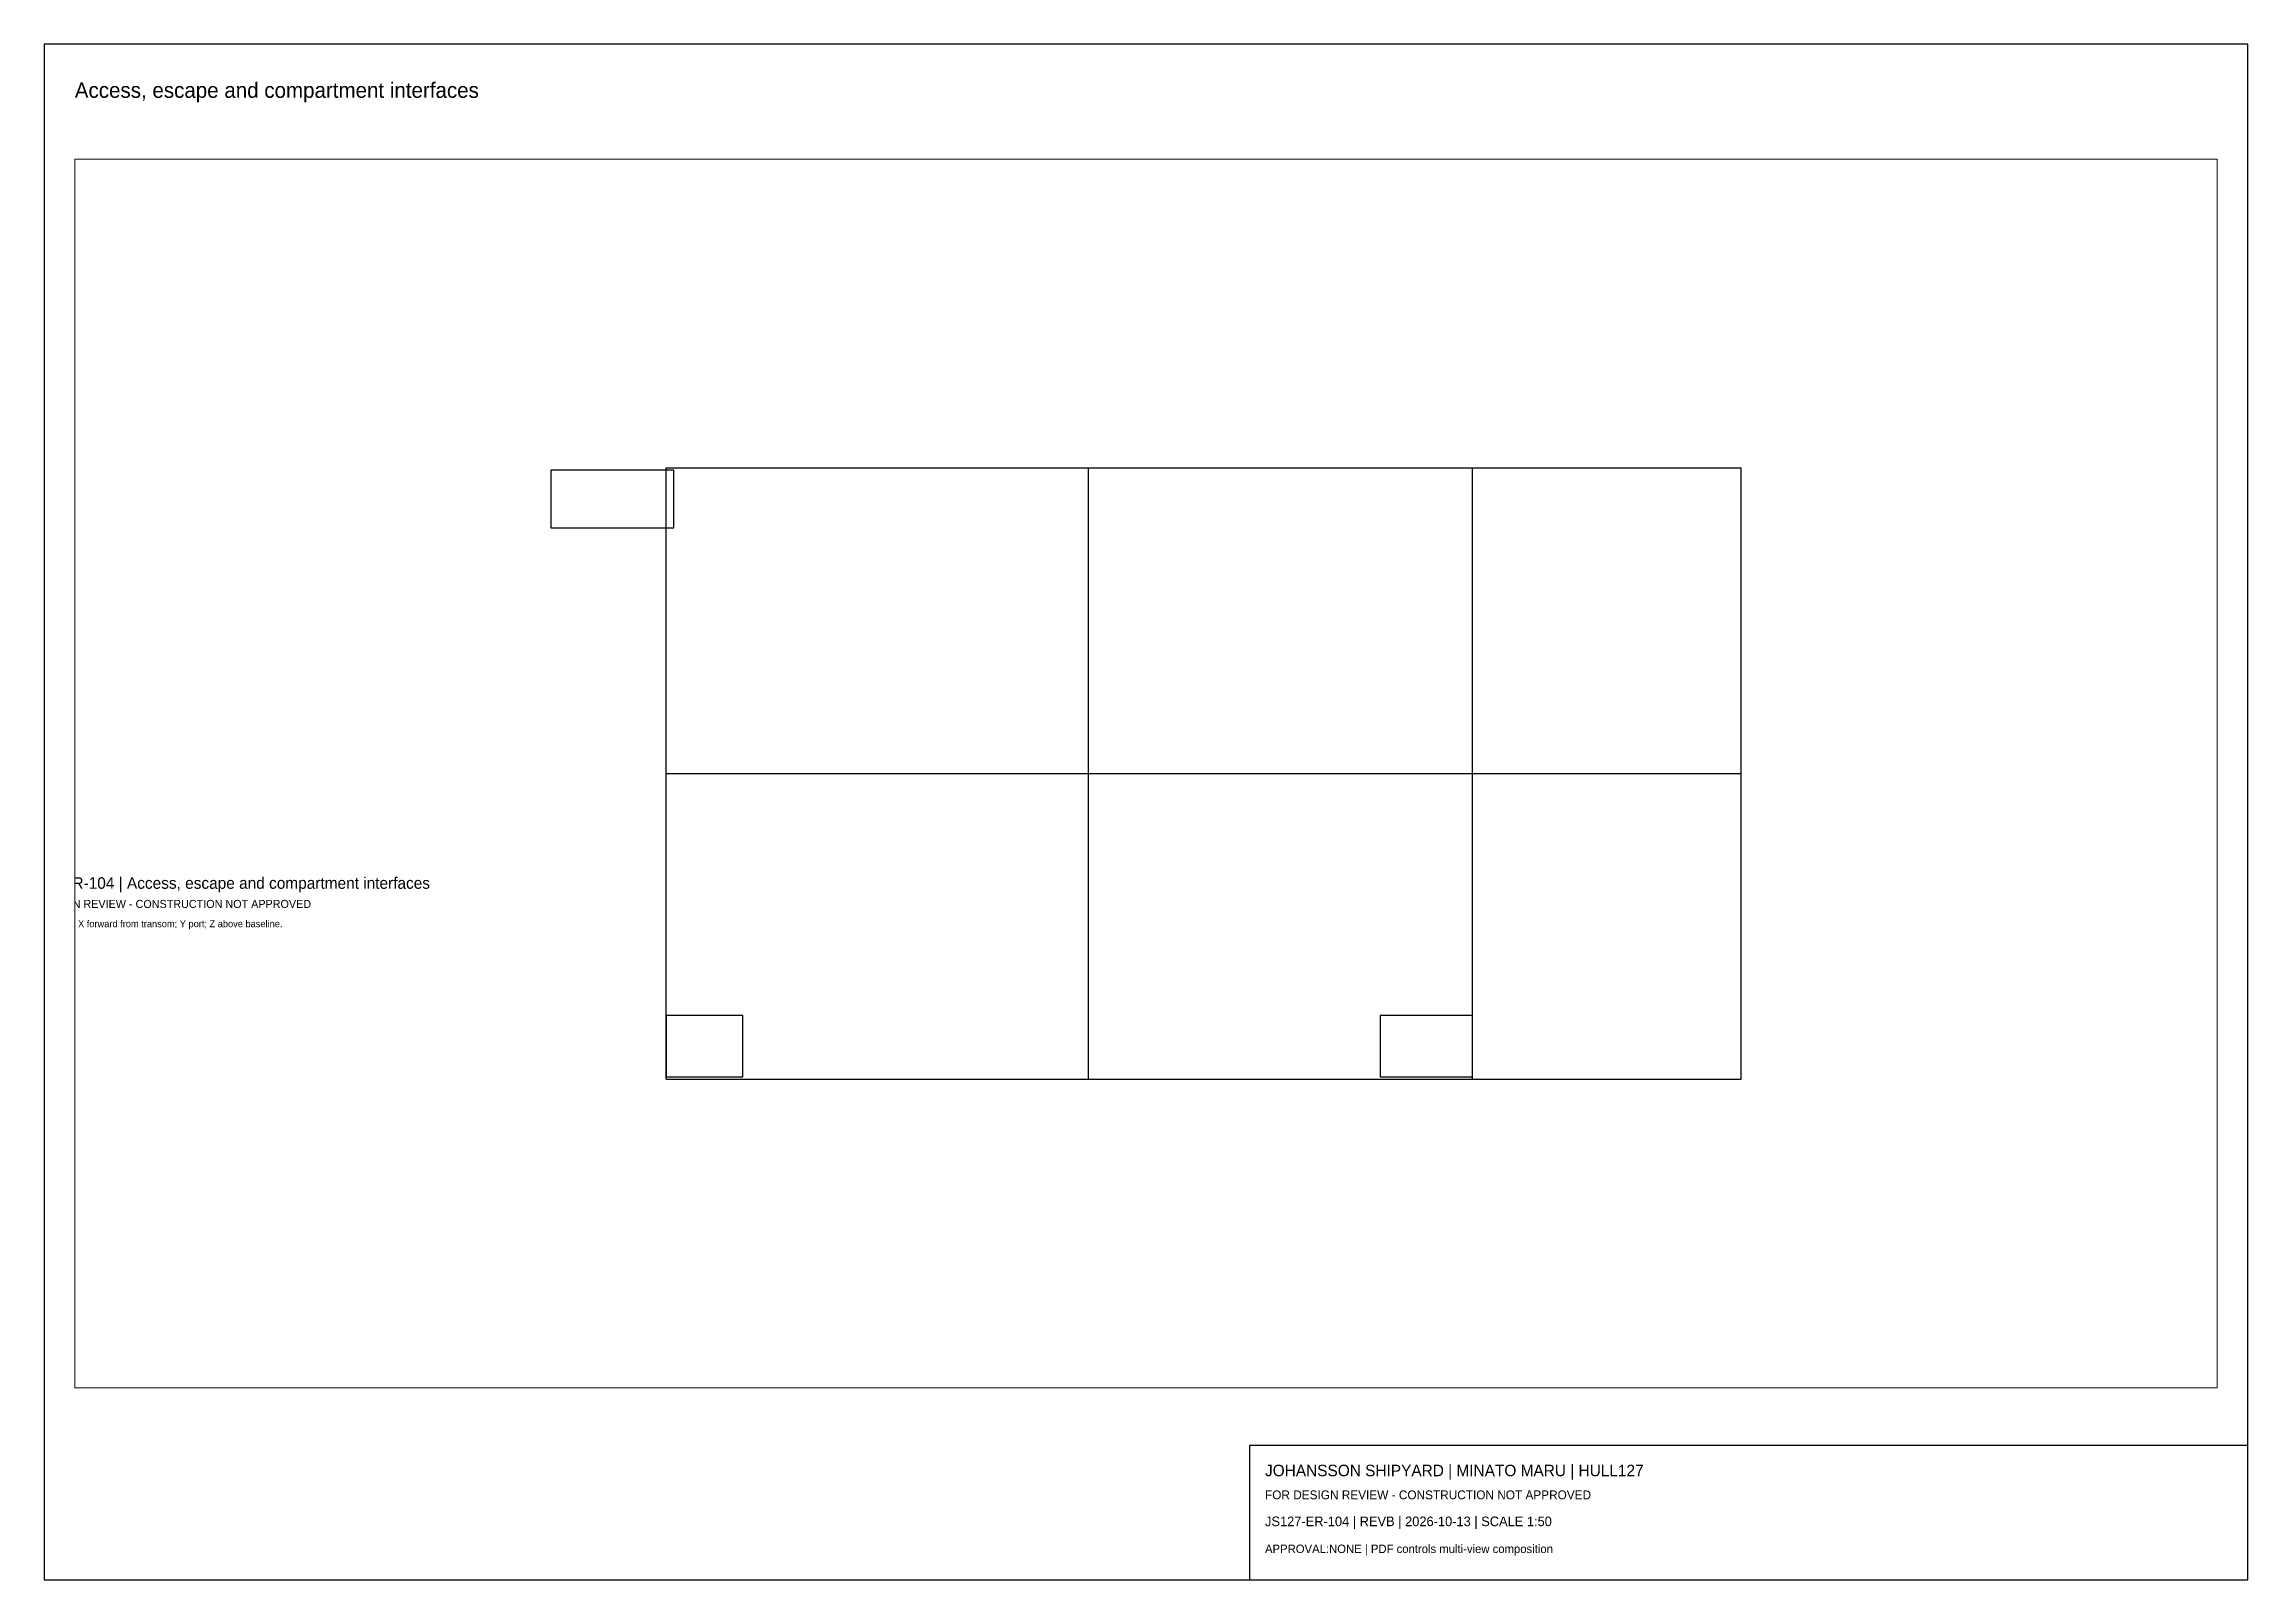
# Paper-space layout 'Layout1' of a CAD drawing. Header units: millimetres. Extents: x 10 to 584, y 10 to 410.
# The model-space entities are those that its viewports show. They can reach past a viewport. Long polylines and large blocks are cut down to what shows.
import ezdxf

# ---------------------------------------------------------------- set-up
doc = ezdxf.new("R2010")
doc.units = ezdxf.units.MM
for name, color, linetype in [('ANNOTATION', 7, 'Continuous'), ('CENTERLINE', 8, 'Continuous'), ('GEOMETRY', 7, 'Continuous'), ('RESERVATION', 1, 'Continuous')]:
    doc.layers.add(name, color=color, linetype=linetype)

msp = doc.modelspace()

# ---------------------------------------------------------------- linework, layer by layer
at = {"layer": 'CENTERLINE'}
msp.add_line((8500, 0), (22500, 0), dxfattribs=at)
at = {"layer": 'GEOMETRY'}
for p, q in [((8500, 3980), (14000, 3980)), ((8500, -3980), (8500, 3980)), ((14000, 3980), (19000, 3980)), ((14000, -3980), (14000, 3980)), ((19000, 3980), (22500, 3980)), ((19000, -3980), (19000, 3980)), ((22500, -3980), (22500, 3980)), ((8500, -3980), (14000, -3980)), ((14000, -3980), (19000, -3980)), ((19000, -3980), (22500, -3980))]:
    msp.add_line(p, q, dxfattribs=at)
at = {"layer": 'RESERVATION'}
for points in [[(7000, 3200), (8600, 3200), (8600, 3950), (7000, 3950)], [(8500, -3950), (9500, -3950), (9500, -3150), (8500, -3150)], [(17800, -3950), (19000, -3950), (19000, -3150), (17800, -3150)]]:
    msp.add_lwpolyline(points, close=True, dxfattribs=at)

# ---------------------------------------------------------------- texts
at = {"layer": 'ANNOTATION'}
for s, height, p in [('JS127-ER-104 | Access, escape and compartment interfaces', 150, (0, -1500)), ('FOR DESIGN REVIEW - CONSTRUCTION NOT APPROVED', 105, (0, -1750)), ('CAD units mm. X forward from transom; Y port; Z above baseline.', 90, (0, -2000))]:
    msp.add_text(s, height=height, dxfattribs=at).set_placement(p)

psp = doc.layouts.get("Layout1")

# ---------------------------------------------------------------- linework, layer by layer
for points in [[(10, 10), (584, 10), (584, 410), (10, 410)], [(324, 10), (584, 10), (584, 45), (324, 45)]]:
    psp.add_lwpolyline(points, close=True)

# ---------------------------------------------------------------- texts
for s, height, p in [('Access, escape and compartment interfaces', 4, (18, 396)), ('JOHANSSON SHIPYARD | MINATO MARU | HULL127', 3, (328, 37)), ('FOR DESIGN REVIEW - CONSTRUCTION NOT APPROVED', 2.3, (328, 31)), ('JS127-ER-104 | REVB | 2026-10-13 | SCALE 1:50', 2.5, (328, 24)), ('APPROVAL:NONE | PDF controls multi-view composition', 2.2, (328, 17))]:
    psp.add_text(s, height=height).set_placement(p)

# ---------------------------------------------------------------- viewports
at = {"layer": 'VIEWPORTS'}
psp.add_viewport(center=(297, 220), size=(558, 320), view_center_point=(14750, 0), view_height=16000, dxfattribs=at)

doc.saveas('drawing.dxf')
